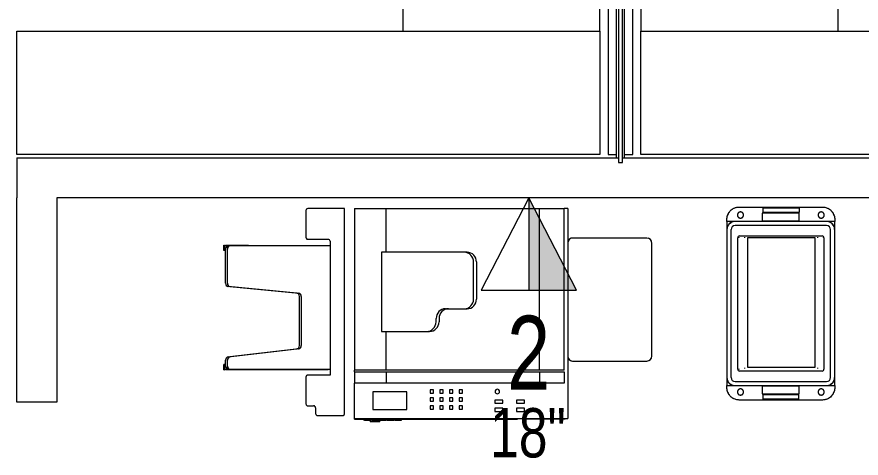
# Model space of a CAD drawing. Header units: inches. Extents: x -897 to 1409, y -1054 to 924.
# Drawn here: x -54 to 48.9, y 5.1 to 58.8 of the extents above; entities that cross this region are included whole.
import ezdxf

# ---------------------------------------------------------------- set-up
doc = ezdxf.new("R2010")
doc.units = ezdxf.units.IN
doc.header["$MEASUREMENT"] = 0
for name, color, linetype, lineweight in [('A-ANNO-NOTE', 131, 'Continuous', 9), ('I-FURN', 30, 'Continuous', 9), ('I-WALL', 2, 'Continuous', 13), ('Q-SPCQ', 91, 'Continuous', 13)]:
    doc.layers.add(name, color=color, linetype=linetype, lineweight=lineweight)
doc.styles.add('Arial', font='arial.ttf', dxfattribs={"width": 0.75, "height": 9})
doc.styles.add('Arial_1', font='arial.ttf', dxfattribs={"width": 0.75, "height": 6})

# ---------------------------------------------------------------- blocks, each defined once
blk = doc.blocks.new('Copier-Floor - Copier-Floor-V26-7TH FLOOR TELECOM PLAN')
at = {"layer": 'Q-SPCQ', "color": 53, "lineweight": 9}
for p, q in [((-18.9, 11.57), (-18.9, 8.31)), ((-14.17, 11.81), (-18.66, 11.81)), ((-14.17, -13.15), (-14.17, 11.81)), ((-12.99, 11.81), (-12.99, -7.87)), ((-12.99, 11.81), (-12.4, 11.81)), ((-12.4, 11.81), (-10.3, 11.81)), ((-10.3, 11.81), (-9.73, 11.81)), ((-9.73, 11.81), (-9.13, 11.81)), ((-9.13, 11.81), (9.57, 11.81)), ((-9.13, 6.5), (-9.13, 11.81)), ((9.57, 11.81), (10.24, 11.81)), ((9.57, -7.87), (9.57, 11.81)), ((10.24, 11.81), (10.78, 11.81)), ((10.78, 11.81), (11.98, 11.81)), ((11.98, 11.81), (12.57, 11.81)), ((12.57, -7.87), (12.57, 11.81)), ((12.99, 11.81), (12.57, 11.81)), ((12.99, 11.81), (12.99, -13.16)), ((-28.89, 6.71), (-28.89, 7.36)), ((-28.89, 7.36), (-28.81, 7.36)), ((-28.81, 7.36), (-28.81, 6.71)), ((-28.68, 7.36), (-25.9, 7.36)), ((-28.68, 7.28), (-28.68, 7.36)), ((-25.9, 7.28), (-28.68, 7.28)), ((-28.11, 7.28), (-28.33, 7.28)), ((-15.94, 7.28), (-28.11, 7.28)), ((-25.9, 7.28), (-25.9, 7.36)), ((-18.66, 8.07), (-16.18, 8.07)), ((-15.94, 7.83), (-15.94, -8.46)), ((22.64, 8.21), (13.58, 8.21)), ((23.23, -6.16), (23.23, 7.62)), ((-28.81, 6.71), (-28.89, 6.71)), ((-28.68, 2.72), (-28.68, 6.89)), ((-28.46, 6.89), (-28.46, 2.72)), ((0.39, 6.5), (-9.69, 6.5)), ((-9.69, 6.5), (-9.69, -3.15)), ((0.74, 6.5), (0.39, 6.5)), ((1.53, 0.79), (1.53, 5.31)), ((1.89, 5.31), (1.89, 0.79)), ((-19.99, 1.5), (-28.36, 2.33)), ((-28.14, 2.33), (-19.77, 1.5)), ((-19.68, -4.87), (-19.68, 1.11)), ((-19.46, 1.11), (-19.46, -4.87)), ((-1.89, -0.39), (0.39, -0.39)), ((0.39, -0.39), (0.74, -0.39)), ((-3.03, -1.97), (-3.03, -1.57)), ((-2.68, -1.57), (-2.68, -1.97)), ((-9.69, -3.15), (-4.18, -3.15)), ((-9.13, -7.87), (-9.13, -3.15)), ((-4.18, -3.15), (-3.82, -3.15)), ((-28.37, -6.26), (-19.99, -5.26)), ((-19.77, -5.26), (-28.15, -6.26)), ((-19.8, -5.26), (-19.74, -5.25)), ((-28.89, -7.82), (-28.89, -7.16)), ((-28.81, -7.16), (-28.89, -7.16)), ((-28.81, -7.16), (-28.81, -7.82)), ((-28.68, -7.36), (-28.68, -6.65)), ((-28.46, -6.65), (-28.46, -7.36)), ((13.58, -6.75), (22.64, -6.75)), ((-28.89, -7.82), (-28.81, -7.82)), ((-28.68, -7.76), (-25.9, -7.76)), ((-28.68, -7.76), (-28.68, -7.84)), ((-25.9, -7.84), (-28.68, -7.84)), ((-28.33, -7.76), (-28.11, -7.76)), ((-28.11, -7.76), (-15.94, -7.76)), ((-25.9, -7.76), (-25.9, -7.84)), ((-16.17, -7.82), (-25.9, -7.82)), ((-16.17, -7.82), (-16.17, -7.76)), ((-12.4, -7.87), (-12.99, -7.87)), ((-12.99, -8.07), (-12.99, -7.87)), ((-12.99, -8.07), (-12.99, -9.45)), ((-12.99, -8.07), (-12.4, -8.07)), ((-10.3, -7.87), (-12.4, -7.87)), ((-12.4, -8.07), (-10.3, -8.07)), ((-9.73, -7.87), (-10.3, -7.87)), ((-10.3, -8.07), (-9.73, -8.07)), ((-9.13, -7.87), (-9.73, -7.87)), ((-9.73, -8.07), (-9.13, -8.07)), ((9.57, -7.87), (-9.13, -7.87)), ((-9.13, -8.07), (9.57, -8.07)), ((-9.13, -8.07), (-9.13, -9.45)), ((10.24, -7.87), (9.57, -7.87)), ((9.57, -8.07), (10.24, -8.07)), ((9.57, -8.07), (9.57, -9.45)), ((10.78, -7.87), (10.24, -7.87)), ((10.24, -8.07), (10.78, -8.07)), ((11.98, -7.87), (10.78, -7.87)), ((10.78, -8.07), (12.57, -8.07)), ((12.57, -7.87), (11.98, -7.87)), ((12.57, -8.07), (12.57, -9.45)), ((-18.9, -8.7), (-18.9, -11.97)), ((-15.94, -8.46), (-18.66, -8.46)), ((-12.4, -9.45), (-12.99, -9.45)), ((-12.99, -13.16), (-12.99, -9.45)), ((-10.3, -9.45), (-12.4, -9.45)), ((-9.73, -9.45), (-10.3, -9.45)), ((-9.13, -9.45), (-9.73, -9.45)), ((9.57, -9.45), (-9.13, -9.45)), ((-3.36, -10.25), (-3.76, -10.25)), ((-3.76, -10.25), (-3.76, -10.65)), ((-3.36, -10.65), (-3.36, -10.25)), ((-2.18, -10.25), (-2.57, -10.25)), ((-2.57, -10.25), (-2.57, -10.65)), ((-2.18, -10.65), (-2.18, -10.25)), ((-1, -10.25), (-1.39, -10.25)), ((-1.39, -10.25), (-1.39, -10.65)), ((-1, -10.65), (-1, -10.25)), ((0.18, -10.25), (-0.21, -10.25)), ((-0.21, -10.25), (-0.21, -10.65)), ((0.18, -10.65), (0.18, -10.25)), ((10.24, -9.45), (9.57, -9.45)), ((10.78, -9.45), (10.24, -9.45)), ((12.57, -9.45), (10.78, -9.45)), ((-6.6, -10.49), (-10.73, -10.49)), ((-10.73, -10.49), (-10.73, -12.66)), ((-6.6, -12.66), (-6.6, -10.49)), ((-3.76, -10.65), (-3.36, -10.65)), ((-3.36, -11.24), (-3.76, -11.24)), ((-3.76, -11.24), (-3.76, -11.63)), ((-3.36, -11.63), (-3.36, -11.24)), ((-2.57, -10.65), (-2.18, -10.65)), ((-2.18, -11.24), (-2.57, -11.24)), ((-2.57, -11.24), (-2.57, -11.63)), ((-2.18, -11.63), (-2.18, -11.24)), ((-1.39, -10.65), (-1, -10.65)), ((-1, -11.24), (-1.39, -11.24)), ((-1.39, -11.24), (-1.39, -11.63)), ((-1, -11.63), (-1, -11.24)), ((-0.21, -10.65), (0.18, -10.65)), ((0.18, -11.24), (-0.21, -11.24)), ((-0.21, -11.24), (-0.21, -11.63)), ((0.18, -11.63), (0.18, -11.24)), ((-18.66, -12.2), (-17.95, -12.2)), ((-3.76, -11.63), (-3.36, -11.63)), ((-3.36, -12.22), (-3.76, -12.22)), ((-3.76, -12.22), (-3.76, -12.62)), ((-3.36, -12.62), (-3.36, -12.22)), ((-2.57, -11.63), (-2.18, -11.63)), ((-2.18, -12.22), (-2.57, -12.22)), ((-2.57, -12.22), (-2.57, -12.62)), ((-2.18, -12.62), (-2.18, -12.22)), ((-1.39, -11.63), (-1, -11.63)), ((-1, -12.22), (-1.39, -12.22)), ((-1.39, -12.22), (-1.39, -12.62)), ((-1, -12.62), (-1, -12.22)), ((-0.21, -11.63), (0.18, -11.63)), ((0.18, -12.22), (-0.21, -12.22)), ((-0.21, -12.22), (-0.21, -12.62)), ((0.18, -12.62), (0.18, -12.22)), ((5.1, -11.5), (4.11, -11.5)), ((4.11, -11.5), (4.11, -11.9)), ((4.11, -11.9), (5.1, -11.9)), ((5.1, -11.9), (5.1, -11.5)), ((7.72, -11.5), (6.74, -11.5)), ((6.74, -11.5), (6.74, -11.9)), ((6.74, -11.9), (7.72, -11.9)), ((7.72, -11.9), (7.72, -11.5)), ((-17.72, -12.44), (-17.72, -13.15)), ((-12.99, -13.75), (-12.99, -13.16)), ((-10.73, -12.66), (-6.6, -12.66)), ((-3.76, -12.62), (-3.36, -12.62)), ((-2.57, -12.62), (-2.18, -12.62)), ((-1.39, -12.62), (-1, -12.62)), ((-0.21, -12.62), (0.18, -12.62)), ((5.1, -12.49), (4.11, -12.49)), ((4.11, -12.49), (4.11, -12.88)), ((4.11, -12.88), (5.1, -12.88)), ((5.1, -12.88), (5.1, -12.49)), ((7.72, -12.49), (6.74, -12.49)), ((6.74, -12.49), (6.74, -12.88)), ((6.74, -12.88), (7.72, -12.88)), ((7.72, -12.88), (7.72, -12.49)), ((12.99, -13.16), (12.99, -13.75)), ((-17.48, -13.39), (-14.41, -13.39)), ((-12.99, -13.75), (12.99, -13.75)), ((-12.99, -13.82), (-12.99, -13.75)), ((-12.99, -13.82), (6.89, -13.82)), ((-11.78, -13.98), (-11.78, -13.82)), ((-11.75, -13.82), (-11.75, -13.98)), ((-11.71, -13.98), (-11.75, -13.98)), ((-11.71, -13.82), (-11.71, -13.98)), ((-11.58, -13.98), (-11.71, -13.98)), ((-11.58, -13.82), (-11.58, -13.98)), ((-11.41, -13.98), (-11.58, -13.98)), ((-11.41, -13.82), (-11.41, -13.98)), ((-11.21, -13.98), (-11.41, -13.98)), ((-11.21, -13.82), (-11.21, -13.98)), ((-11.09, -13.98), (-11.21, -13.98)), ((-11.09, -13.82), (-11.09, -13.98)), ((-11.04, -13.98), (-11.09, -13.98)), ((-11.06, -14.08), (-9.87, -14.08)), ((-11.06, -14.08), (-11.06, -14.14)), ((-9.87, -14.14), (-11.06, -14.14)), ((-11.04, -13.82), (-11.04, -13.98)), ((-11.02, -13.82), (-11.02, -13.98)), ((-10.84, -13.82), (-10.84, -13.98)), ((-10.72, -13.98), (-10.84, -13.98)), ((-10.72, -13.82), (-10.72, -13.98)), ((-10.21, -13.98), (-10.72, -13.98)), ((-10.21, -13.82), (-10.21, -13.98)), ((-10.08, -13.98), (-10.21, -13.98)), ((-10.08, -13.82), (-10.08, -13.98)), ((-9.98, -13.98), (-9.98, -13.82)), ((-9.6, -13.98), (-9.98, -13.98)), ((-9.87, -14.14), (-9.87, -14.08)), ((-9.6, -13.82), (-9.6, -13.98)), ((-9.49, -13.98), (-9.6, -13.98)), ((-9.49, -13.82), (-9.49, -13.98)), ((-9.11, -13.98), (-9.49, -13.98)), ((-9.11, -13.82), (-9.11, -13.98)), ((-8.98, -13.82), (-8.98, -13.98)), ((-8.56, -13.98), (-8.98, -13.98)), ((-8.56, -13.82), (-8.56, -13.98)), ((-8.37, -13.98), (-8.56, -13.98)), ((-8.37, -13.82), (-8.37, -13.98)), ((-8.26, -13.98), (-8.37, -13.98)), ((-8.26, -13.82), (-8.26, -13.98)), ((-8.22, -13.98), (-8.26, -13.98)), ((-8.22, -13.82), (-8.22, -13.98)), ((-8.16, -13.98), (-8.22, -13.98)), ((-8.16, -13.82), (-8.16, -13.98)), ((-8.01, -13.82), (-8.01, -13.98)), ((-7.65, -13.98), (-8.01, -13.98)), ((-7.65, -13.82), (-7.65, -13.98)), ((-7.51, -13.98), (-7.65, -13.98)), ((-7.51, -13.82), (-7.51, -13.98)), ((-7.39, -13.98), (-7.51, -13.98)), ((-7.39, -13.82), (-7.39, -13.98)), ((-7.31, -13.98), (-7.39, -13.98)), ((-7.31, -13.82), (-7.31, -13.98)), ((-7.28, -13.98), (-7.31, -13.98)), ((-7.28, -13.82), (-7.28, -13.98)), ((6.89, -13.75), (6.89, -13.82)), ((7.68, -13.78), (12.6, -13.78))]:
    blk.add_line(p, q, dxfattribs=at)
for centre, radius, start, end in [((-18.66, 11.57), 0.236, 90, 180), ((-18.66, 11.57), 0.236, 90, 150), ((-18.66, 8.31), 0.236, 180, 270), ((-18.66, 8.31), 0.236, 210, 270), ((-16.18, 7.83), 0.236, 0, 90), ((13.58, 7.62), 0.591, 90, 180), ((13.58, 7.62), 0.591, 135, 165), ((13.58, 7.62), 0.591, 90, 120), ((22.64, 7.62), 0.591, 0, 90), ((22.64, 7.62), 0.591, 45, 75), ((22.64, 7.62), 0.591, 0, 30), ((13.58, -6.16), 0.591, 180, 270), ((22.64, -6.16), 0.591, 270, 360), ((22.64, -6.16), 0.591, 300, 360), ((13.58, -6.16), 0.591, 195, 255), ((-18.66, -8.7), 0.236, 90, 180), ((-18.66, -8.7), 0.236, 90, 150), ((4.42, -10.47), 0.276, 360, 180), ((4.42, -10.47), 0.276, 180, 360), ((-18.66, -11.97), 0.236, 180, 270), ((-18.66, -11.97), 0.236, 210, 270), ((-17.95, -12.44), 0.236, 0, 90), ((-17.48, -13.15), 0.236, 180, 270), ((-17.48, -13.15), 0.236, 210, 270), ((-14.41, -13.15), 0.236, 270, 360), ((-14.41, -13.15), 0.236, 270, 330), ((7.68, -13.39), 0.394, 247.4142, 270), ((12.6, -13.39), 0.394, 270, 292.5858)]:
    blk.add_arc(centre, radius, start, end, dxfattribs=at)
for centre, major_axis, ratio, start_param, end_param in [((-28.33, 6.89), (0, 0.394), 0.882948, 0, 1.570796), ((-28.11, 6.89), (0, 0.394), 0.882948, 0, 1.570796), ((-28.33, 6.89), (0, 0.394), 0.882948, 0, 0.261799), ((0.39, 5.31), (0, 1.18), 0.965926, 4.712389, 6.283185), ((0.74, 5.31), (0, 1.18), 0.965926, 4.712389, 6.283185), ((-28.33, 2.72), (0, 0.394), 0.882948, 1.570796, 3.054326), ((-28.11, 2.72), (0, 0.394), 0.882948, 1.570796, 3.054326), ((-28.33, 2.72), (0, 0.394), 0.882948, 2.807071, 3.054326), ((-20.02, 1.11), (0, 0.394), 0.882948, 5.948664, 6.195919), ((-20.02, 1.11), (0, 0.394), 0.882948, 4.712389, 6.195919), ((-19.8, 1.11), (0, 0.394), 0.882948, 4.712389, 6.195919), ((0.39, 0.79), (0, 1.18), 0.965926, 3.141593, 4.712389), ((0.74, 0.79), (0, 1.18), 0.965926, 3.141593, 4.712389), ((-1.89, -1.57), (0, 1.18), 0.965926, 0, 1.570796), ((-1.54, -1.57), (0, 1.18), 0.965926, 0, 1.570796), ((-4.18, -1.97), (0, 1.18), 0.965926, 3.141593, 4.712389), ((-3.82, -1.97), (0, 1.18), 0.965926, 3.141593, 4.712389), ((-20.02, -4.87), (0, 0.394), 0.882948, 3.246312, 4.712389), ((-19.8, -4.87), (0, 0.394), 0.882948, 3.246312, 4.712389), ((-20.02, -4.87), (0, 0.394), 0.882948, 3.246312, 3.490659), ((-28.33, -6.65), (0, 0.394), 0.882948, 0.10472, 1.570796), ((-28.11, -6.65), (0, 0.394), 0.882948, 0.10472, 1.570796), ((-28.33, -6.65), (0, 0.394), 0.882948, 0.10472, 0.349066), ((-28.11, -6.65), (0, 0.394), 0.882948, 0.10472, 0.349066), ((-28.33, -7.36), (0, 0.394), 0.882948, 1.570796, 3.141593), ((-28.11, -7.36), (0, 0.394), 0.882948, 1.570796, 3.141593), ((-28.33, -7.36), (0, 0.394), 0.882948, 2.879793, 3.141593)]:
    blk.add_ellipse(centre, major_axis=major_axis, ratio=ratio, start_param=start_param, end_param=end_param, dxfattribs=at)
blk = doc.blocks.new('Restaurant_Trash_Can_SlimJim_Revit_2018_18693 - SLIMJIM-3038480-7TH FLOOR TELECOM PLAN')
at = {"layer": 'Q-SPCQ', "color": 53, "lineweight": 9}
for p, q in [((-0.75, 0), (-0.5, 0)), ((0.5, 0), (-0.5, 0)), ((-0.5, 0), (-0.5, -1)), ((18.5, 0), (0.5, 0)), ((19.5, 0), (18.5, 0)), ((19.5, -1), (19.5, 0)), ((19.5, 0), (19.75, 0)), ((-0.5, -1), (-0.5, -12.12)), ((0, -1), (0, -12.12)), ((0.5, -0.5), (18.5, -0.5)), ((19, -12.12), (19, -1)), ((19.5, -12.12), (19.5, -1)), ((-2.25, -11.63), (-2.25, -1.5)), ((1.27, -11.58), (1.27, -1.55)), ((1.54, -1.45), (1.45, -1.45)), ((1.45, -1.45), (1.54, -1.45)), ((1.51, -1.31), (17.5, -1.31)), ((17.56, -1.45), (17.5, -1.45)), ((17.52, -1.45), (17.57, -1.45)), ((17.7, -1.45), (17.72, -1.45)), ((17.74, -1.55), (17.74, -11.58)), ((21.25, -1.5), (21.25, -11.63)), ((1.6, -2.2), (1.69, -2.2)), ((17.5, -2.5), (1.75, -2.5)), ((1.75, -2.5), (1.75, -10.75)), ((17.5, -2.2), (17.57, -2.2)), ((17.5, -10.75), (17.5, -2.5)), ((-2.16, -8.72), (-2.16, -4.4)), ((-2.16, -4.4), (-1.59, -4.4)), ((-1.59, -4.4), (-1.59, -8.72)), ((-1.5, -4.31), (-1.5, -8.81)), ((-0.56, -4.31), (-1.5, -4.31)), ((-0.56, -8.81), (-0.56, -4.31)), ((20.5, -4.31), (19.56, -4.31)), ((19.56, -4.31), (19.56, -8.81)), ((20.5, -8.81), (20.5, -4.31)), ((20.59, -8.81), (20.59, -4.4)), ((20.59, -4.4), (21.16, -4.4)), ((21.16, -4.4), (21.16, -8.81)), ((-1.59, -8.72), (-2.16, -8.72)), ((-1.5, -8.81), (-0.56, -8.81)), ((19.56, -8.81), (20.5, -8.81)), ((21.16, -8.81), (20.59, -8.81)), ((1.68, -11.05), (1.58, -11.05)), ((1.75, -10.75), (17.5, -10.75)), ((17.59, -11.05), (17.5, -11.05)), ((-0.5, -12.12), (-0.5, -13.13)), ((17.5, -11.82), (1.51, -11.82)), ((17.5, -11.75), (17.55, -11.75)), ((17.55, -11.75), (17.51, -11.75)), ((19.5, -13.13), (19.5, -12.12)), ((-0.5, -13.13), (-0.75, -13.13)), ((-0.5, -13.13), (0.5, -13.13)), ((0.5, -12.63), (18.5, -12.63)), ((0.5, -13.13), (18.5, -13.13)), ((18.5, -13.13), (19.5, -13.13)), ((19.75, -13.13), (19.5, -13.13))]:
    blk.add_line(p, q, dxfattribs=at)
at = {"layer": 'Q-SPCQ', "color": 53, "lineweight": 9, "flags": 128}
for points in [[(0.5, 0), (0.46, 0), (0.42, 0), (0.38, -0.01), (0.34, -0.01), (0.3, -0.02), (0.26, -0.03), (0.23, -0.04), (0.19, -0.05), (0.15, -0.06), (0.11, -0.08), (0.08, -0.1), (0.04, -0.11), (0, -0.13), (-0.03, -0.15), (-0.06, -0.17), (-0.1, -0.2), (-0.13, -0.22), (-0.16, -0.25), (-0.19, -0.28), (-0.22, -0.3), (-0.24, -0.33), (-0.27, -0.36), (-0.29, -0.39), (-0.32, -0.43), (-0.34, -0.46), (-0.36, -0.49), (-0.38, -0.53), (-0.4, -0.56), (-0.42, -0.6), (-0.43, -0.64), (-0.44, -0.68), (-0.46, -0.71), (-0.47, -0.75), (-0.48, -0.79), (-0.48, -0.83), (-0.49, -0.87), (-0.49, -0.91), (-0.5, -0.95), (-0.5, -0.99), (-0.5, -1)], [(19.5, -1), (19.5, -0.96), (19.5, -0.92), (19.49, -0.88), (19.49, -0.84), (19.48, -0.8), (19.47, -0.76), (19.46, -0.72), (19.45, -0.69), (19.44, -0.65), (19.42, -0.61), (19.41, -0.57), (19.39, -0.54), (19.37, -0.5), (19.35, -0.47), (19.33, -0.44), (19.3, -0.4), (19.28, -0.37), (19.25, -0.34), (19.23, -0.31), (19.2, -0.28), (19.17, -0.26), (19.14, -0.23), (19.11, -0.2), (19.08, -0.18), (19.04, -0.16), (19.01, -0.14), (18.97, -0.12), (18.94, -0.1), (18.9, -0.08), (18.86, -0.07), (18.83, -0.05), (18.79, -0.04), (18.75, -0.03), (18.71, -0.02), (18.67, -0.01), (18.63, -0.01), (18.59, 0), (18.55, 0), (18.51, 0), (18.5, 0)], [(-0.5, -12.12), (-0.5, -12.16), (-0.5, -12.2), (-0.49, -12.24), (-0.49, -12.28), (-0.48, -12.32), (-0.47, -12.36), (-0.46, -12.4), (-0.45, -12.44), (-0.43, -12.48), (-0.42, -12.51), (-0.4, -12.55), (-0.39, -12.59), (-0.37, -12.62), (-0.35, -12.66), (-0.32, -12.69), (-0.3, -12.72), (-0.28, -12.75), (-0.25, -12.78), (-0.22, -12.81), (-0.2, -12.84), (-0.17, -12.87), (-0.14, -12.9), (-0.1, -12.92), (-0.07, -12.94), (-0.04, -12.97), (0, -12.99), (0.03, -13.01), (0.07, -13.03), (0.1, -13.04), (0.14, -13.06), (0.18, -13.07), (0.21, -13.08), (0.25, -13.09), (0.29, -13.1), (0.33, -13.11), (0.37, -13.12), (0.41, -13.12), (0.45, -13.12), (0.49, -13.13), (0.5, -13.13)], [(18.5, -13.13), (18.54, -13.12), (18.58, -13.12), (18.62, -13.12), (18.66, -13.11), (18.7, -13.11), (18.74, -13.1), (18.78, -13.09), (18.82, -13.07), (18.85, -13.06), (18.89, -13.05), (18.93, -13.03), (18.96, -13.01), (19, -12.99), (19.03, -12.97), (19.07, -12.95), (19.1, -12.93), (19.13, -12.9), (19.16, -12.88), (19.19, -12.85), (19.22, -12.82), (19.25, -12.79), (19.27, -12.76), (19.3, -12.73), (19.32, -12.7), (19.34, -12.67), (19.36, -12.63), (19.38, -12.6), (19.4, -12.56), (19.42, -12.52), (19.43, -12.49), (19.45, -12.45), (19.46, -12.41), (19.47, -12.37), (19.48, -12.33), (19.49, -12.29), (19.49, -12.26), (19.5, -12.22), (19.5, -12.18), (19.5, -12.14), (19.5, -12.12)]]:
    blk.add_lwpolyline(points, dxfattribs=at)
at = {"layer": 'Q-SPCQ', "color": 53, "lineweight": 9}
for centre, radius, start, end in [((0.5, -1), 1, 90, 180), ((0.5, -1), 1, 90, 180), ((18.5, -1), 1, 360, 90), ((18.5, -1), 1, 0, 90), ((0.5, -1), 0.5, 90, 180), ((18.5, -1), 0.5, 0, 90), ((1.51, -1.55), 0.238, 90, 180), ((17.5, -1.55), 0.238, 360, 90), ((0.5, -12.12), 1, 180, 270), ((0.5, -12.12), 1, 180, 270), ((0.5, -12.12), 0.5, 180, 270), ((1.51, -11.58), 0.238, 180, 270), ((17.5, -11.58), 0.238, 270, 0), ((18.5, -12.12), 0.5, 270, 360), ((18.5, -12.12), 1, 270, 360), ((18.5, -12.12), 1, 270, 0)]:
    blk.add_arc(centre, radius, start, end, dxfattribs=at)
for points, knots in [([(-2.25, -1.5), (-2.25, -1.36), (-2.22, -1.16), (-2.14, -0.93), (-2.08, -0.81), (-2.03, -0.72), (-1.98, -0.64), (-1.9, -0.53), (-1.79, -0.41), (-1.65, -0.29), (-1.45, -0.16), (-1.2, -0.06), (-0.94, -0.01), (-0.81, 0), (-0.75, 0)], [0, 0, 0, 0, 0.142857, 0.214286, 0.25, 0.285714, 0.321429, 0.357143, 0.428571, 0.5, 0.571429, 0.714286, 0.857143, 1, 1, 1, 1]), ([(19.75, 0), (19.81, 0), (19.95, -0.01), (20.21, -0.06), (20.45, -0.16), (20.65, -0.29), (20.82, -0.43), (20.94, -0.58), (21.02, -0.7), (21.07, -0.79), (21.13, -0.9), (21.18, -1.04), (21.24, -1.24), (21.25, -1.4), (21.25, -1.5)], [0, 0, 0, 0, 0.142857, 0.285714, 0.428571, 0.5, 0.571429, 0.678571, 0.705357, 0.732143, 0.785714, 0.839286, 0.892857, 1, 1, 1, 1]), ([(-1.55, -0.23), (-1.58, -0.25), (-1.63, -0.29), (-1.68, -0.33), (-1.71, -0.36)], [0.6882783, 0.6882783, 0.6882783, 0.6882783, 0.75, 0.8415258, 0.8415258, 0.8415258, 0.8415258]), ([(-1.28, -0.1), (-1.3, -0.11), (-1.35, -0.13), (-1.4, -0.15), (-1.43, -0.16)], [0.4521801, 0.4521801, 0.4521801, 0.4521801, 0.5, 0.5775019, 0.5775019, 0.5775019, 0.5775019]), ([(-0.36, -0.5), (-0.33, -0.45), (-0.27, -0.36), (-0.21, -0.29), (-0.18, -0.26)], [0, 0, 0, 0, 0.1, 0.1824488, 0.1824488, 0.1824488, 0.1824488]), ([(-0.08, -0.18), (-0.07, -0.18), (-0.04, -0.16), (0, -0.13), (0.03, -0.12), (0.04, -0.11)], [0.2702021, 0.2702021, 0.2702021, 0.2702021, 0.3, 0.35, 0.3731461, 0.3731461, 0.3731461, 0.3731461]), ([(18.97, -0.11), (18.99, -0.13), (19.03, -0.15), (19.07, -0.18), (19.08, -0.19)], [0.6268539, 0.6268539, 0.6268539, 0.6268539, 0.7, 0.7297979, 0.7297979, 0.7297979, 0.7297979]), ([(19.18, -0.26), (19.19, -0.28), (19.26, -0.34), (19.32, -0.42), (19.37, -0.5)], [0.8175512, 0.8175512, 0.8175512, 0.8175512, 0.85, 1, 1, 1, 1]), ([(20.43, -0.16), (20.4, -0.15), (20.35, -0.13), (20.3, -0.1), (20.28, -0.1)], [0.4224981, 0.4224981, 0.4224981, 0.4224981, 0.5, 0.5478199, 0.5478199, 0.5478199, 0.5478199]), ([(20.72, -0.35), (20.69, -0.33), (20.63, -0.29), (20.58, -0.25), (20.56, -0.24)], [0.1584742, 0.1584742, 0.1584742, 0.1584742, 0.25, 0.3117217, 0.3117217, 0.3117217, 0.3117217]), ([(-0.9, -1.65), (-0.9, -1.62), (-0.9, -1.58), (-0.92, -1.54), (-0.92, -1.52), (-0.93, -1.5), (-0.94, -1.48), (-0.95, -1.47), (-0.96, -1.44), (-0.98, -1.42), (-0.99, -1.41), (-0.99, -1.4), (-1, -1.39), (-1, -1.39), (-1.01, -1.38), (-1.02, -1.37), (-1.04, -1.36), (-1.06, -1.34), (-1.07, -1.33), (-1.09, -1.32), (-1.1, -1.32), (-1.12, -1.31), (-1.14, -1.3), (-1.16, -1.29), (-1.19, -1.28), (-1.22, -1.28), (-1.24, -1.27), (-1.27, -1.27), (-1.3, -1.27), (-1.33, -1.28), (-1.36, -1.28), (-1.39, -1.29), (-1.42, -1.3), (-1.45, -1.32), (-1.48, -1.33), (-1.5, -1.35), (-1.53, -1.37), (-1.56, -1.4), (-1.59, -1.44), (-1.61, -1.48), (-1.63, -1.53), (-1.64, -1.58), (-1.65, -1.62), (-1.65, -1.65)], [0, 0, 0, 0, 0.055556, 0.083333, 0.097222, 0.111111, 0.125, 0.138889, 0.166667, 0.194444, 0.208333, 0.215278, 0.222222, 0.229167, 0.236111, 0.25, 0.277778, 0.305556, 0.319444, 0.333333, 0.347222, 0.361111, 0.388889, 0.416667, 0.444444, 0.472222, 0.5, 0.527778, 0.555556, 0.583333, 0.611111, 0.638889, 0.666667, 0.694444, 0.722222, 0.75, 0.777778, 0.805556, 0.833333, 0.888889, 0.916667, 0.944444, 1, 1, 1, 1]), ([(-1.65, -1.65), (-1.65, -1.68), (-1.64, -1.72), (-1.63, -1.77), (-1.61, -1.82), (-1.59, -1.86), (-1.56, -1.9), (-1.53, -1.92), (-1.5, -1.95), (-1.48, -1.97), (-1.45, -1.98), (-1.42, -2), (-1.39, -2.01), (-1.36, -2.01), (-1.33, -2.02), (-1.31, -2.02), (-1.29, -2.02), (-1.27, -2.02), (-1.24, -2.02), (-1.22, -2.02), (-1.19, -2.01), (-1.16, -2.01), (-1.14, -2), (-1.12, -1.99), (-1.1, -1.98), (-1.08, -1.97), (-1.06, -1.96), (-1.04, -1.94), (-1.02, -1.93), (-1.01, -1.92), (-1, -1.91), (-1, -1.9), (-0.99, -1.9), (-0.99, -1.89), (-0.98, -1.88), (-0.96, -1.86), (-0.95, -1.83), (-0.94, -1.81), (-0.93, -1.8), (-0.93, -1.79), (-0.92, -1.78), (-0.92, -1.76), (-0.9, -1.72), (-0.9, -1.68), (-0.9, -1.65)], [0, 0, 0, 0, 0.055556, 0.083333, 0.111111, 0.166667, 0.194444, 0.222222, 0.25, 0.277778, 0.305556, 0.333333, 0.361111, 0.388889, 0.416667, 0.444444, 0.458333, 0.472222, 0.5, 0.527778, 0.555556, 0.583333, 0.611111, 0.638889, 0.652778, 0.666667, 0.694444, 0.722222, 0.75, 0.763889, 0.770833, 0.777778, 0.784722, 0.791667, 0.805556, 0.833333, 0.861111, 0.875, 0.888889, 0.895833, 0.902778, 0.916667, 0.944444, 1, 1, 1, 1]), ([(20.65, -1.65), (20.65, -1.62), (20.65, -1.58), (20.63, -1.53), (20.62, -1.48), (20.59, -1.44), (20.56, -1.4), (20.53, -1.37), (20.51, -1.35), (20.48, -1.33), (20.45, -1.32), (20.42, -1.3), (20.39, -1.29), (20.36, -1.28), (20.33, -1.28), (20.31, -1.27), (20.29, -1.27), (20.27, -1.27), (20.25, -1.27), (20.22, -1.28), (20.19, -1.28), (20.17, -1.29), (20.14, -1.3), (20.12, -1.31), (20.1, -1.32), (20.09, -1.33), (20.07, -1.34), (20.04, -1.36), (20.03, -1.37), (20.01, -1.38), (20.01, -1.39), (20, -1.39), (20, -1.4), (19.99, -1.41), (19.98, -1.42), (19.96, -1.44), (19.95, -1.47), (19.94, -1.48), (19.93, -1.5), (19.93, -1.51), (19.93, -1.52), (19.92, -1.54), (19.91, -1.58), (19.9, -1.62), (19.9, -1.65)], [0, 0, 0, 0, 0.055556, 0.083333, 0.111111, 0.166667, 0.194444, 0.222222, 0.25, 0.277778, 0.305556, 0.333333, 0.361111, 0.388889, 0.416667, 0.444444, 0.458333, 0.472222, 0.5, 0.527778, 0.555556, 0.583333, 0.611111, 0.638889, 0.652778, 0.666667, 0.694444, 0.722222, 0.75, 0.763889, 0.770833, 0.777778, 0.784722, 0.791667, 0.805556, 0.833333, 0.861111, 0.875, 0.888889, 0.895833, 0.902778, 0.916667, 0.944444, 1, 1, 1, 1]), ([(19.9, -1.65), (19.9, -1.68), (19.91, -1.72), (19.92, -1.76), (19.93, -1.78), (19.93, -1.8), (19.94, -1.81), (19.95, -1.83), (19.96, -1.86), (19.98, -1.88), (19.99, -1.89), (20, -1.9), (20, -1.9), (20.01, -1.91), (20.01, -1.92), (20.03, -1.93), (20.04, -1.94), (20.06, -1.96), (20.08, -1.97), (20.09, -1.97), (20.1, -1.98), (20.12, -1.99), (20.14, -2), (20.17, -2.01), (20.19, -2.01), (20.22, -2.02), (20.25, -2.02), (20.28, -2.02), (20.3, -2.02), (20.33, -2.02), (20.36, -2.01), (20.39, -2.01), (20.42, -2), (20.45, -1.98), (20.48, -1.97), (20.51, -1.95), (20.53, -1.92), (20.56, -1.9), (20.59, -1.86), (20.62, -1.82), (20.63, -1.77), (20.65, -1.72), (20.65, -1.68), (20.65, -1.65)], [0, 0, 0, 0, 0.055556, 0.083333, 0.097222, 0.111111, 0.125, 0.138889, 0.166667, 0.194444, 0.208333, 0.215278, 0.222222, 0.229167, 0.236111, 0.25, 0.277778, 0.305556, 0.319444, 0.333333, 0.347222, 0.361111, 0.388889, 0.416667, 0.444444, 0.472222, 0.5, 0.527778, 0.555556, 0.583333, 0.611111, 0.638889, 0.666667, 0.694444, 0.722222, 0.75, 0.777778, 0.805556, 0.833333, 0.888889, 0.916667, 0.944444, 1, 1, 1, 1]), ([(-0.9, -11.48), (-0.9, -11.45), (-0.9, -11.41), (-0.92, -11.37), (-0.92, -11.34), (-0.93, -11.33), (-0.94, -11.31), (-0.95, -11.29), (-0.96, -11.27), (-0.98, -11.25), (-0.99, -11.24), (-0.99, -11.23), (-1, -11.22), (-1, -11.22), (-1.01, -11.21), (-1.02, -11.2), (-1.04, -11.18), (-1.06, -11.17), (-1.07, -11.16), (-1.09, -11.15), (-1.1, -11.14), (-1.12, -11.14), (-1.14, -11.13), (-1.16, -11.12), (-1.19, -11.11), (-1.22, -11.11), (-1.24, -11.1), (-1.27, -11.1), (-1.3, -11.1), (-1.33, -11.1), (-1.36, -11.11), (-1.39, -11.12), (-1.42, -11.13), (-1.45, -11.14), (-1.48, -11.16), (-1.5, -11.18), (-1.53, -11.2), (-1.56, -11.23), (-1.59, -11.27), (-1.61, -11.31), (-1.63, -11.36), (-1.64, -11.41), (-1.65, -11.45), (-1.65, -11.48)], [0, 0, 0, 0, 0.055556, 0.083333, 0.097222, 0.111111, 0.125, 0.138889, 0.166667, 0.194444, 0.208333, 0.215278, 0.222222, 0.229167, 0.236111, 0.25, 0.277778, 0.305556, 0.319444, 0.333333, 0.347222, 0.361111, 0.388889, 0.416667, 0.444444, 0.472222, 0.5, 0.527778, 0.555556, 0.583333, 0.611111, 0.638889, 0.666667, 0.694444, 0.722222, 0.75, 0.777778, 0.805556, 0.833333, 0.888889, 0.916667, 0.944444, 1, 1, 1, 1]), ([(20.65, -11.48), (20.65, -11.45), (20.65, -11.41), (20.63, -11.36), (20.62, -11.31), (20.59, -11.27), (20.56, -11.23), (20.53, -11.2), (20.51, -11.18), (20.48, -11.16), (20.45, -11.14), (20.42, -11.13), (20.39, -11.12), (20.36, -11.11), (20.33, -11.1), (20.31, -11.1), (20.29, -11.1), (20.27, -11.1), (20.25, -11.1), (20.22, -11.11), (20.19, -11.11), (20.17, -11.12), (20.14, -11.13), (20.12, -11.14), (20.1, -11.14), (20.09, -11.15), (20.07, -11.17), (20.04, -11.18), (20.03, -11.2), (20.01, -11.21), (20.01, -11.22), (20, -11.22), (20, -11.23), (19.99, -11.24), (19.98, -11.25), (19.96, -11.27), (19.95, -11.29), (19.94, -11.31), (19.93, -11.33), (19.93, -11.34), (19.93, -11.35), (19.92, -11.37), (19.91, -11.41), (19.9, -11.45), (19.9, -11.48)], [0, 0, 0, 0, 0.055556, 0.083333, 0.111111, 0.166667, 0.194444, 0.222222, 0.25, 0.277778, 0.305556, 0.333333, 0.361111, 0.388889, 0.416667, 0.444444, 0.458333, 0.472222, 0.5, 0.527778, 0.555556, 0.583333, 0.611111, 0.638889, 0.652778, 0.666667, 0.694444, 0.722222, 0.75, 0.763889, 0.770833, 0.777778, 0.784722, 0.791667, 0.805556, 0.833333, 0.861111, 0.875, 0.888889, 0.895833, 0.902778, 0.916667, 0.944444, 1, 1, 1, 1]), ([(-0.75, -13.13), (-0.81, -13.13), (-0.94, -13.12), (-1.2, -13.06), (-1.45, -12.96), (-1.65, -12.83), (-1.81, -12.69), (-1.94, -12.55), (-2.02, -12.42), (-2.07, -12.34), (-2.13, -12.22), (-2.18, -12.08), (-2.23, -11.88), (-2.25, -11.73), (-2.25, -11.63)], [0, 0, 0, 0, 0.142857, 0.285714, 0.428571, 0.5, 0.571429, 0.678571, 0.705357, 0.732143, 0.785714, 0.839286, 0.892857, 1, 1, 1, 1]), ([(-1.65, -11.48), (-1.65, -11.5), (-1.64, -11.54), (-1.63, -11.59), (-1.61, -11.64), (-1.59, -11.69), (-1.56, -11.73), (-1.53, -11.75), (-1.5, -11.77), (-1.48, -11.79), (-1.45, -11.81), (-1.42, -11.82), (-1.39, -11.83), (-1.36, -11.84), (-1.33, -11.85), (-1.31, -11.85), (-1.29, -11.85), (-1.27, -11.85), (-1.24, -11.85), (-1.22, -11.85), (-1.19, -11.84), (-1.16, -11.83), (-1.14, -11.83), (-1.12, -11.82), (-1.1, -11.81), (-1.08, -11.8), (-1.06, -11.79), (-1.04, -11.77), (-1.02, -11.75), (-1.01, -11.74), (-1, -11.74), (-1, -11.73), (-0.99, -11.72), (-0.99, -11.72), (-0.98, -11.7), (-0.96, -11.68), (-0.95, -11.66), (-0.94, -11.64), (-0.93, -11.63), (-0.93, -11.62), (-0.92, -11.61), (-0.92, -11.59), (-0.9, -11.54), (-0.9, -11.5), (-0.9, -11.48)], [0, 0, 0, 0, 0.055556, 0.083333, 0.111111, 0.166667, 0.194444, 0.222222, 0.25, 0.277778, 0.305556, 0.333333, 0.361111, 0.388889, 0.416667, 0.444444, 0.458333, 0.472222, 0.5, 0.527778, 0.555556, 0.583333, 0.611111, 0.638889, 0.652778, 0.666667, 0.694444, 0.722222, 0.75, 0.763889, 0.770833, 0.777778, 0.784722, 0.791667, 0.805556, 0.833333, 0.861111, 0.875, 0.888889, 0.895833, 0.902778, 0.916667, 0.944444, 1, 1, 1, 1]), ([(21.25, -11.63), (21.25, -11.76), (21.22, -11.97), (21.14, -12.19), (21.08, -12.32), (21.04, -12.4), (20.98, -12.49), (20.9, -12.59), (20.79, -12.71), (20.65, -12.83), (20.45, -12.96), (20.21, -13.06), (19.95, -13.12), (19.81, -13.13), (19.75, -13.13)], [0, 0, 0, 0, 0.142857, 0.214286, 0.25, 0.285714, 0.321429, 0.357143, 0.428571, 0.5, 0.571429, 0.714286, 0.857143, 1, 1, 1, 1]), ([(19.9, -11.48), (19.9, -11.5), (19.91, -11.54), (19.92, -11.59), (19.93, -11.61), (19.93, -11.62), (19.94, -11.64), (19.95, -11.66), (19.96, -11.68), (19.98, -11.7), (19.99, -11.72), (20, -11.72), (20, -11.73), (20.01, -11.74), (20.01, -11.74), (20.03, -11.75), (20.04, -11.77), (20.06, -11.78), (20.08, -11.79), (20.09, -11.8), (20.1, -11.81), (20.12, -11.82), (20.14, -11.83), (20.17, -11.83), (20.19, -11.84), (20.22, -11.85), (20.25, -11.85), (20.28, -11.85), (20.3, -11.85), (20.33, -11.85), (20.36, -11.84), (20.39, -11.83), (20.42, -11.82), (20.45, -11.81), (20.48, -11.79), (20.51, -11.77), (20.53, -11.75), (20.56, -11.73), (20.59, -11.69), (20.62, -11.64), (20.63, -11.59), (20.65, -11.54), (20.65, -11.5), (20.65, -11.48)], [0, 0, 0, 0, 0.055556, 0.083333, 0.097222, 0.111111, 0.125, 0.138889, 0.166667, 0.194444, 0.208333, 0.215278, 0.222222, 0.229167, 0.236111, 0.25, 0.277778, 0.305556, 0.319444, 0.333333, 0.347222, 0.361111, 0.388889, 0.416667, 0.444444, 0.472222, 0.5, 0.527778, 0.555556, 0.583333, 0.611111, 0.638889, 0.666667, 0.694444, 0.722222, 0.75, 0.777778, 0.805556, 0.833333, 0.888889, 0.916667, 0.944444, 1, 1, 1, 1]), ([(-1.72, -12.77), (-1.68, -12.8), (-1.63, -12.84), (-1.58, -12.88), (-1.55, -12.89)], [0.1584742, 0.1584742, 0.1584742, 0.1584742, 0.25, 0.3117217, 0.3117217, 0.3117217, 0.3117217]), ([(-1.43, -12.96), (-1.4, -12.98), (-1.35, -13), (-1.3, -13.02), (-1.28, -13.03)], [0.4224981, 0.4224981, 0.4224981, 0.4224981, 0.5, 0.5478199, 0.5478199, 0.5478199, 0.5478199]), ([(-0.18, -12.86), (-0.19, -12.85), (-0.26, -12.78), (-0.32, -12.7), (-0.36, -12.63)], [0.8175512, 0.8175512, 0.8175512, 0.8175512, 0.85, 1, 1, 1, 1]), ([(0.04, -13.01), (0.01, -13), (-0.03, -12.97), (-0.07, -12.95), (-0.08, -12.94)], [0.6268539, 0.6268539, 0.6268539, 0.6268539, 0.7, 0.7297979, 0.7297979, 0.7297979, 0.7297979]), ([(19.08, -12.94), (19.07, -12.95), (19.04, -12.97), (19, -12.99), (18.98, -13.01), (18.97, -13.01)], [0.2702021, 0.2702021, 0.2702021, 0.2702021, 0.3, 0.35, 0.3731461, 0.3731461, 0.3731461, 0.3731461]), ([(19.37, -12.63), (19.34, -12.68), (19.28, -12.76), (19.21, -12.83), (19.18, -12.86)], [0, 0, 0, 0, 0.1, 0.1824488, 0.1824488, 0.1824488, 0.1824488]), ([(20.28, -13.03), (20.3, -13.02), (20.35, -13), (20.4, -12.98), (20.43, -12.96)], [0.4522061, 0.4522061, 0.4522061, 0.4522061, 0.5, 0.5774889, 0.5774889, 0.5774889, 0.5774889]), ([(20.56, -12.89), (20.58, -12.88), (20.64, -12.84), (20.69, -12.8), (20.72, -12.77)], [0.688258, 0.688258, 0.688258, 0.688258, 0.75, 0.84151, 0.84151, 0.84151, 0.84151])]:
    blk.add_open_spline(points, degree=3, knots=knots, dxfattribs=at)
for points in [[(-1.82, -0.45), (-1.84, -0.47), (-1.85, -0.48), (-1.87, -0.5)], [(20.87, -0.5), (20.86, -0.48), (20.84, -0.47), (20.83, -0.45)], [(-1.87, -12.63), (-1.85, -12.64), (-1.84, -12.66), (-1.82, -12.67)], [(20.83, -12.67), (20.84, -12.66), (20.86, -12.64), (20.87, -12.63)]]:
    blk.add_open_spline(points, degree=3, dxfattribs=at)
blk = doc.blocks.new('Workstation 3D - Workstation 3D-5467604-7TH FLOOR TELECOM PLAN')
at = {"layer": 'I-FURN', "color": 53}
for p, q in [((28.5, -12), (28.5, 59)), ((28.5, 59), (43.5, 59)), ((43.5, 59), (43.5, -12)), ((-30.5, 47), (-31.5, 47)), ((-31.5, 47), (-31.5, -14)), ((-30.25, 47), (-30.5, 47)), ((-30.5, 47), (-30.5, -14.25)), ((-29.75, 47), (-30.25, 47)), ((-30.25, 47), (-30.25, -14)), ((-29.75, -14), (-29.75, 47)), ((-29.5, 47), (-29.75, 47)), ((-29.5, -14), (-29.5, 47)), ((-28.5, 47), (-29.5, 47)), ((-28.5, -13), (-28.5, 47)), ((-2.65, 34.88), (-2.5, 37.23)), ((14.65, 34.88), (14.5, 37.23)), ((3.6, 36.65), (0.31, 35.68)), ((1.11, 36.91), (10.89, 36.91)), ((8.4, 36.65), (11.69, 35.68)), ((-2.26, 34.6), (0.31, 35.68)), ((14.21, 34.62), (11.69, 35.68)), ((-6.23, 30.93), (-5.94, 30.52)), ((19.66, 30.65), (18.8, 31.83)), ((19.66, 30.65), (18.21, 29.6)), ((0.66, 16.86), (-0.08, 17.88)), ((15.17, 16.85), (14.29, 18.07)), ((-1.69, 17.04), (-0.79, 15.8)), ((0.66, 16.86), (-0.79, 15.8)), ((13.72, 15.8), (12.77, 17.11)), ((15.17, 16.85), (13.72, 15.8)), ((28.5, 12), (-28.5, 12)), ((-28.5, -12), (28.5, -12)), ((43.5, -12), (28.5, -12)), ((43.5, -13), (-28.5, -13)), ((43.5, -14), (43.5, -13)), ((-30.25, -14), (-29.75, -14)), ((43.91, -14), (-29.5, -14)), ((-29.5, -14.25), (-29.5, -14.75)), ((44.5, -14.25), (-29.5, -14.25)), ((44.5, -14.75), (44.5, -14.25)), ((-31.5, -15), (-31.5, -16)), ((-30.5, -14.75), (-30.5, -15)), ((-30.5, -15), (-30.25, -15)), ((-29.75, -15), (43.91, -15)), ((-29.5, -14.75), (44.5, -14.75)), ((43.5, -16), (43.5, -15)), ((-31.5, -16), (-30.5, -16)), ((-29.5, -16), (43.5, -16))]:
    blk.add_line(p, q, dxfattribs=at)
for centre, radius, start, end in [((5.99, 18.6), 20.92, 77.9805, 101.9468), ((6.54, 36.68), 5.43, 153.919, 177.5258), ((5.46, 36.68), 5.43, 2.4742, 26.0163), ((6, 25.07), 11.82, 78.2823, 101.7177), ((6.8, 28.48), 9.67, 133.6094, 158.2559), ((2.53, 33.61), 3.04, 136.9863, 142.0953), ((9.47, 33.61), 3.04, 37.9047, 43.0137), ((5.2, 28.48), 9.67, 21.7801, 46.3906), ((-2.35, 34.88), 0.299, 180, 297.7893), ((14.35, 34.88), 0.299, 242.2107, 0), ((-5.8, 31.84), 1, 72.0046, 251.9831), ((-9.44, 17.17), 16.11, 74.2063, 75.8105), ((21.44, 17.17), 16.11, 104.1895, 105.8082), ((17.8, 31.84), 1, 287.9954, 107.9954), ((-0.13, 45.84), 16.11, 248.1926, 249.1641), ((12.13, 45.84), 16.11, 290.8253, 291.8014), ((41.47, 25.44), 44.45, 181.8257, 185.9993), ((-29.47, 25.44), 44.45, 354.0007, 358.1762), ((-0.48, 21.04), 2.27, 185.9993, 250.0007), ((12.48, 21.04), 2.27, 289.9993, 354.0007), ((-1.29, 17.96), 1, 144.0015, 324.0015), ((11.53, 9.97), 16.11, 145.3177, 147.8075), ((2.88, 30.25), 12.08, 250.0007, 268.9016), ((9.12, 30.25), 12.08, 271.0984, 289.9993), ((13.29, 17.96), 1, 215.9985, 35.9985), ((0.47, 9.97), 16.11, 32.1925, 34.6823), ((-12.86, 27.69), 16.11, 320.1956, 324.991), ((6, 193.18), 175.03, 268.9016, 271.0984), ((24.86, 27.69), 16.11, 215.009, 219.8044)]:
    blk.add_arc(centre, radius, start, end, dxfattribs=at)
for centre, major_axis, ratio, start_param, end_param in [((6, 26.48), (-17.15, 0), 0.912367, 4.40136, 5.026573), ((1.08, 41.17), (2.19, 0.61), 0.13132, 1.709994, 2.907856), ((10.92, 41.18), (-2.19, 0.62), 0.126478, 3.441097, 4.597438), ((8.73, 16.87), (-9.2, 24.13), 0.265011, 0.099323, 0.367123), ((3.93, 16.63), (8.52, 24.38), 0.258653, 5.910526, 6.182415), ((0.86, 53.4), (3.51, 16.55), 0.017492, 3.360979, 3.598151), ((10.89, 53.34), (-3.75, 16.5), 0.012487, 2.68195, 2.921986), ((2.77, 43.08), (5.26, 6.07), 0.093478, 2.942412, 3.337732), ((9.13, 43), (-5.36, 5.98), 0.09349, 2.943874, 3.3392)]:
    blk.add_ellipse(centre, major_axis=major_axis, ratio=ratio, start_param=start_param, end_param=end_param, dxfattribs=at)
for points, knots in [([(11.67, 39.32), (11.17, 39.52), (10.16, 39.87), (8.59, 40.26), (6.98, 40.46), (5.02, 40.49), (3.19, 40.23), (1.53, 39.77), (0.73, 39.48), (0.33, 39.32)], [-1, -1, -1, -1, -0.861111, -0.722222, -0.583333, -0.444444, -0.222222, -0.111111, 0, 0, 0, 0]), ([(0.33, 39.32), (0.14, 39.12), (-0.24, 38.75), (-0.93, 38.07), (-1.52, 37.54), (-2, 37.18), (-2.19, 37.07), (-2.28, 37.03)], [-1, -1, -1, -1, -0.833333, -0.666667, -0.333333, -0.166667, 0, 0, 0, 0]), ([(14.28, 37.03), (14.19, 37.07), (14, 37.18), (13.52, 37.54), (12.93, 38.07), (12.24, 38.75), (11.86, 39.12), (11.67, 39.32)], [-1, -1, -1, -1, -0.833333, -0.666667, -0.333333, -0.166667, 0, 0, 0, 0]), ([(-2.59, 33.07), (-2.41, 32.9), (-2.16, 32.47), (-2.17, 31.97), (-2.23, 31.75)], [-0.815548, -0.815548, -0.815548, -0.815548, -0.244346, 0.287587, 0.287587, 0.287587, 0.287587]), ([(14.59, 33.07), (14.41, 32.9), (14.16, 32.47), (14.17, 31.97), (14.23, 31.75)], [-0.815548, -0.815548, -0.815548, -0.815548, -0.244346, 0.287587, 0.287587, 0.287587, 0.287587]), ([(-6.76, 25.84), (-6.73, 26.58), (-6.58, 28.06), (-6.08, 30.23), (-5.57, 31.64), (-5.27, 32.32)], [3.1822403, 3.1822403, 3.1822403, 3.1822403, 3.3042578, 3.427853, 3.5514483, 3.5514483, 3.5514483, 3.5514483]), ([(18.76, 25.84), (18.73, 26.58), (18.58, 28.06), (18.08, 30.23), (17.57, 31.64), (17.27, 32.32)], [3.1822403, 3.1822403, 3.1822403, 3.1822403, 3.3042578, 3.427853, 3.5514483, 3.5514483, 3.5514483, 3.5514483]), ([(-2.23, 31.75), (-2.28, 30.53), (-2.41, 28.09), (-2.59, 25.64), (-2.69, 24.41)], [0.04328253, 0.04328253, 0.04328253, 0.04328253, 0.06236378, 0.08167587, 0.08167587, 0.08167587, 0.08167587]), ([(14.23, 31.75), (14.28, 30.53), (14.41, 28.09), (14.59, 25.64), (14.69, 24.41)], [0.04328253, 0.04328253, 0.04328253, 0.04328253, 0.06236378, 0.08167587, 0.08167587, 0.08167587, 0.08167587]), ([(-6.68, 24.26), (-6.76, 24.52), (-6.86, 25.05), (-6.81, 25.59), (-6.76, 25.84)], [2.8426875, 2.8426875, 2.8426875, 2.8426875, 3.098779, 3.34545, 3.34545, 3.34545, 3.34545]), ([(18.68, 24.26), (18.76, 24.52), (18.86, 25.05), (18.81, 25.59), (18.76, 25.84)], [2.8426875, 2.8426875, 2.8426875, 2.8426875, 3.098779, 3.34545, 3.34545, 3.34545, 3.34545])]:
    blk.add_open_spline(points, degree=3, knots=knots, dxfattribs=at)
for points in [[(-5.27, 32.32), (-5.2, 32.49), (-4.99, 32.8), (-4.68, 33.01), (-4.51, 33.08)], [(-4.51, 33.08), (-4.23, 33.2), (-3.62, 33.34), (-3, 33.25), (-2.71, 33.14)], [(16.51, 33.08), (16.23, 33.2), (15.62, 33.34), (15, 33.25), (14.71, 33.14)], [(17.27, 32.32), (17.2, 32.49), (16.99, 32.8), (16.68, 33.01), (16.51, 33.08)], [(-5.88, 23.58), (-6.06, 23.61), (-6.42, 23.76), (-6.63, 24.09), (-6.68, 24.26)], [(-3.48, 23.75), (-3.87, 23.64), (-4.67, 23.5), (-5.48, 23.53), (-5.88, 23.58)], [(-2.76, 24.24), (-2.85, 24.12), (-3.07, 23.92), (-3.34, 23.79), (-3.48, 23.75)], [(14.76, 24.24), (14.85, 24.12), (15.07, 23.92), (15.34, 23.79), (15.48, 23.75)], [(15.48, 23.75), (15.87, 23.64), (16.67, 23.5), (17.48, 23.53), (17.88, 23.58)], [(17.88, 23.58), (18.06, 23.61), (18.42, 23.76), (18.63, 24.09), (18.68, 24.26)]]:
    blk.add_open_spline(points, degree=3, dxfattribs=at)
blk = doc.blocks.new('Workstation 3D - Workstation 3D-V74-7TH FLOOR TELECOM PLAN')
at = {"layer": 'I-FURN', "color": 53}
for p, q in [((-31.5, 16), (-31.5, 15)), ((-30.5, 16), (-31.5, 16)), ((43.5, 16), (-29.5, 16)), ((43.5, 15), (43.5, 16)), ((-30.5, 15), (-30.5, 14.75)), ((-30.25, 15), (-30.5, 15)), ((43.91, 15), (-29.75, 15)), ((44.5, 14.75), (-29.5, 14.75)), ((-29.5, 14.75), (-29.5, 14.25)), ((44.5, 14.25), (44.5, 14.75)), ((-31.5, 14), (-31.5, -47)), ((-30.5, 14.25), (-30.5, -47)), ((-30.25, 14), (-30.25, -47)), ((-29.75, 14), (-30.25, 14)), ((-29.75, -47), (-29.75, 14)), ((-29.5, 14.25), (44.5, 14.25)), ((-29.5, -47), (-29.5, 14)), ((-29.5, 14), (43.91, 14)), ((43.5, 13), (43.5, 14)), ((-28.5, -47), (-28.5, 13)), ((-28.5, 13), (43.5, 13)), ((28.5, 12), (-28.5, 12)), ((28.5, -59), (28.5, 12)), ((28.5, 12), (43.5, 12)), ((43.5, 12), (43.5, -59)), ((-28.5, -12), (28.5, -12)), ((-1.69, -17.04), (-0.79, -15.8)), ((0.66, -16.86), (-0.79, -15.8)), ((13.72, -15.8), (12.77, -17.11)), ((15.17, -16.85), (13.72, -15.8)), ((0.66, -16.86), (-0.08, -17.88)), ((15.17, -16.85), (14.29, -18.07)), ((19.66, -30.65), (18.21, -29.6)), ((-6.23, -30.93), (-5.94, -30.52)), ((19.66, -30.65), (18.8, -31.83)), ((-2.65, -34.88), (-2.5, -37.23)), ((-2.26, -34.6), (0.31, -35.68)), ((14.21, -34.62), (11.69, -35.68)), ((14.65, -34.88), (14.5, -37.23)), ((3.6, -36.65), (0.31, -35.68)), ((8.4, -36.65), (11.69, -35.68)), ((1.11, -36.91), (10.89, -36.91)), ((-31.5, -47), (-30.5, -47)), ((-30.5, -47), (-30.25, -47)), ((-30.25, -47), (-29.75, -47)), ((-29.75, -47), (-29.5, -47)), ((-29.5, -47), (-28.5, -47)), ((43.5, -59), (28.5, -59))]:
    blk.add_line(p, q, dxfattribs=at)
for centre, radius, start, end in [((-1.29, -17.96), 1, 35.9985, 215.9985), ((-12.86, -27.69), 16.11, 35.009, 39.8044), ((24.86, -27.69), 16.11, 140.1956, 144.991), ((13.29, -17.96), 1, 324.0015, 144.0015), ((2.88, -30.25), 12.08, 91.0984, 109.9993), ((6, -193.18), 175.03, 88.9016, 91.0984), ((9.12, -30.25), 12.08, 70.0007, 88.9016), ((-0.48, -21.04), 2.27, 109.9993, 174.0007), ((11.53, -9.97), 16.11, 212.1925, 214.6823), ((12.48, -21.04), 2.27, 5.9993, 70.0007), ((0.47, -9.97), 16.11, 325.3177, 327.8075), ((41.47, -25.44), 44.45, 174.0007, 178.1743), ((-29.47, -25.44), 44.45, 1.8238, 5.9993), ((-0.13, -45.84), 16.11, 110.8359, 111.8074), ((12.13, -45.84), 16.11, 68.1986, 69.1747), ((-5.8, -31.84), 1, 108.0169, 287.9954), ((17.8, -31.84), 1, 252.0046, 72.0046), ((-9.44, -17.17), 16.11, 284.1895, 285.7937), ((6.8, -28.48), 9.67, 201.7441, 226.3906), ((5.2, -28.48), 9.67, 313.6094, 338.2199), ((21.44, -17.17), 16.11, 254.1918, 255.8105), ((-2.35, -34.88), 0.299, 62.2107, 180), ((14.35, -34.88), 0.299, 360, 117.7893), ((2.53, -33.61), 3.04, 217.9047, 223.0137), ((9.47, -33.61), 3.04, 316.9863, 322.0953), ((6.54, -36.68), 5.43, 182.4742, 206.081), ((6, -25.07), 11.82, 258.2823, 281.7177), ((5.46, -36.68), 5.43, 333.9837, 357.5258), ((5.99, -18.6), 20.92, 258.0532, 282.0195)]:
    blk.add_arc(centre, radius, start, end, dxfattribs=at)
for centre, major_axis, ratio, start_param, end_param in [((2.77, -43.08), (-5.26, 6.07), 0.093478, 6.087046, 6.482366), ((9.13, -43), (5.36, 5.98), 0.09349, 6.085578, 6.480904), ((0.86, -53.4), (-3.51, 16.55), 0.017492, 5.826627, 6.063799), ((10.89, -53.34), (3.75, 16.5), 0.012487, 0.219606, 0.459643), ((8.73, -16.87), (9.2, 24.13), 0.265011, 2.77447, 3.04227), ((3.93, -16.63), (-8.52, 24.38), 0.258653, 3.242363, 3.514252), ((1.08, -41.17), (-2.19, 0.61), 0.13132, 0.233737, 1.431598), ((10.92, -41.18), (2.19, 0.62), 0.126478, 4.827339, 5.983681), ((6, -26.48), (17.15, 0), 0.912367, 4.398205, 5.023418)]:
    blk.add_ellipse(centre, major_axis=major_axis, ratio=ratio, start_param=start_param, end_param=end_param, dxfattribs=at)
for points in [[(-5.88, -23.58), (-6.06, -23.61), (-6.42, -23.76), (-6.63, -24.09), (-6.68, -24.26)], [(-3.48, -23.75), (-3.87, -23.64), (-4.67, -23.5), (-5.48, -23.53), (-5.88, -23.58)], [(15.48, -23.75), (15.87, -23.64), (16.67, -23.5), (17.48, -23.53), (17.88, -23.58)], [(17.88, -23.58), (18.06, -23.61), (18.42, -23.76), (18.63, -24.09), (18.68, -24.26)], [(-2.76, -24.24), (-2.85, -24.12), (-3.07, -23.92), (-3.34, -23.79), (-3.48, -23.75)], [(14.76, -24.24), (14.85, -24.12), (15.07, -23.92), (15.34, -23.79), (15.48, -23.75)], [(-5.27, -32.32), (-5.2, -32.49), (-4.99, -32.8), (-4.68, -33.01), (-4.51, -33.08)], [(17.27, -32.32), (17.2, -32.49), (16.99, -32.8), (16.68, -33.01), (16.51, -33.08)], [(-4.51, -33.08), (-4.23, -33.2), (-3.62, -33.34), (-3, -33.25), (-2.71, -33.14)], [(16.51, -33.08), (16.23, -33.2), (15.62, -33.34), (15, -33.25), (14.71, -33.14)]]:
    blk.add_open_spline(points, degree=3, dxfattribs=at)
for points, knots in [([(-6.68, -24.26), (-6.76, -24.52), (-6.86, -25.05), (-6.81, -25.59), (-6.76, -25.84)], [2.8426875, 2.8426875, 2.8426875, 2.8426875, 3.098779, 3.34545, 3.34545, 3.34545, 3.34545]), ([(-2.23, -31.75), (-2.28, -30.53), (-2.41, -28.09), (-2.59, -25.64), (-2.69, -24.41)], [0.04328253, 0.04328253, 0.04328253, 0.04328253, 0.06236378, 0.08167587, 0.08167587, 0.08167587, 0.08167587]), ([(14.23, -31.75), (14.28, -30.53), (14.41, -28.09), (14.59, -25.64), (14.69, -24.41)], [0.04328253, 0.04328253, 0.04328253, 0.04328253, 0.06236378, 0.08167587, 0.08167587, 0.08167587, 0.08167587]), ([(18.68, -24.26), (18.76, -24.52), (18.86, -25.05), (18.81, -25.59), (18.76, -25.84)], [2.8426875, 2.8426875, 2.8426875, 2.8426875, 3.098779, 3.34545, 3.34545, 3.34545, 3.34545]), ([(-6.76, -25.84), (-6.73, -26.58), (-6.58, -28.06), (-6.08, -30.23), (-5.57, -31.64), (-5.27, -32.32)], [3.1822403, 3.1822403, 3.1822403, 3.1822403, 3.3042578, 3.427853, 3.5514483, 3.5514483, 3.5514483, 3.5514483]), ([(18.76, -25.84), (18.73, -26.58), (18.58, -28.06), (18.08, -30.23), (17.57, -31.64), (17.27, -32.32)], [3.1822403, 3.1822403, 3.1822403, 3.1822403, 3.3042578, 3.427853, 3.5514483, 3.5514483, 3.5514483, 3.5514483]), ([(-2.59, -33.07), (-2.41, -32.9), (-2.16, -32.47), (-2.17, -31.97), (-2.23, -31.75)], [-0.815548, -0.815548, -0.815548, -0.815548, -0.244346, 0.287587, 0.287587, 0.287587, 0.287587]), ([(14.59, -33.07), (14.41, -32.9), (14.16, -32.47), (14.17, -31.97), (14.23, -31.75)], [-0.815548, -0.815548, -0.815548, -0.815548, -0.244346, 0.287587, 0.287587, 0.287587, 0.287587]), ([(0.33, -39.32), (0.14, -39.12), (-0.24, -38.75), (-0.93, -38.07), (-1.52, -37.54), (-2, -37.18), (-2.19, -37.07), (-2.28, -37.03)], [-1, -1, -1, -1, -0.833333, -0.666667, -0.333333, -0.166667, 0, 0, 0, 0]), ([(14.28, -37.03), (14.19, -37.07), (14, -37.18), (13.52, -37.54), (12.93, -38.07), (12.24, -38.75), (11.86, -39.12), (11.67, -39.32)], [-1, -1, -1, -1, -0.833333, -0.666667, -0.333333, -0.166667, 0, 0, 0, 0]), ([(11.67, -39.32), (11.17, -39.52), (10.16, -39.87), (8.59, -40.26), (6.98, -40.46), (5.02, -40.49), (3.19, -40.23), (1.53, -39.77), (0.73, -39.48), (0.33, -39.32)], [-1, -1, -1, -1, -0.861111, -0.722222, -0.583333, -0.444444, -0.222222, -0.111111, 0, 0, 0, 0])]:
    blk.add_open_spline(points, degree=3, knots=knots, dxfattribs=at)

msp = doc.modelspace()

# ---------------------------------------------------------------- hatches: boundary and pattern name
at = {"layer": 'A-ANNO-NOTE'}
msp.add_hatch(color=256, dxfattribs=at).paths.add_polyline_path([(14.2, 25.51), (8.4, 36.76), (8.4, 25.51)], flags=0)

# ---------------------------------------------------------------- linework, layer by layer
at = {"layer": 'A-ANNO-NOTE', "lineweight": 20}
for p, q in [((8.4, 36.76), (2.59, 25.51)), ((14.2, 25.51), (8.4, 36.76)), ((2.59, 25.51), (14.2, 25.51))]:
    msp.add_line(p, q, dxfattribs=at)
at = {"layer": 'A-ANNO-NOTE'}
for p, q in [((8.4, 36.76), (8.4, 25.51)), ((14.2, 25.51), (8.4, 36.76)), ((8.4, 25.51), (14.2, 25.51))]:
    msp.add_line(p, q, dxfattribs=at)
at = {"layer": 'I-WALL', "color": 253}
for p, q in [((-53.96, 41.63), (19.29, 41.63)), ((-53.96, 41.63), (-53.96, 36.76)), ((19.79, 41.63), (116.9, 41.63)), ((-53.96, 11.88), (-53.96, 36.76)), ((91.4, 36.76), (-49.08, 36.76)), ((-49.08, 36.76), (-49.08, 11.88)), ((-49.08, 11.88), (-53.96, 11.88))]:
    msp.add_line(p, q, dxfattribs=at)

# ---------------------------------------------------------------- block references
at = {"color": 53, "lineweight": 9}
for name, p, rotation in [('Workstation 3D - Workstation 3D-V74-7TH FLOOR TELECOM PLAN', (5.04, 85.54), 270.0000000000001), ('Workstation 3D - Workstation 3D-5467604-7TH FLOOR TELECOM PLAN', (34.04, 85.54), 269.9999999999999), ('Restaurant_Trash_Can_SlimJim_Revit_2018_18693 - SLIMJIM-3038480-7TH FLOOR TELECOM PLAN', (32.51, 14.38), 90.00000000000001)]:
    msp.add_blockref(name, p, dxfattribs=dict(at, rotation=rotation))
msp.add_blockref('Copier-Floor - Copier-Floor-V26-7TH FLOOR TELECOM PLAN', (0.13, 23.63), dxfattribs=at)

# ---------------------------------------------------------------- texts
at = {"layer": 'A-ANNO-NOTE', "attachment_point": 1}
for s, insert, char_height, width, style in [('2', (5.74, 22.39), 9, 6.363, 'Arial'), ('18"', (3.67, 11.14), 6, 11.3625, 'Arial_1')]:
    msp.add_mtext(s, dxfattribs=dict(at, insert=insert, char_height=char_height, width=width, style=style))

doc.saveas('drawing.dxf')
